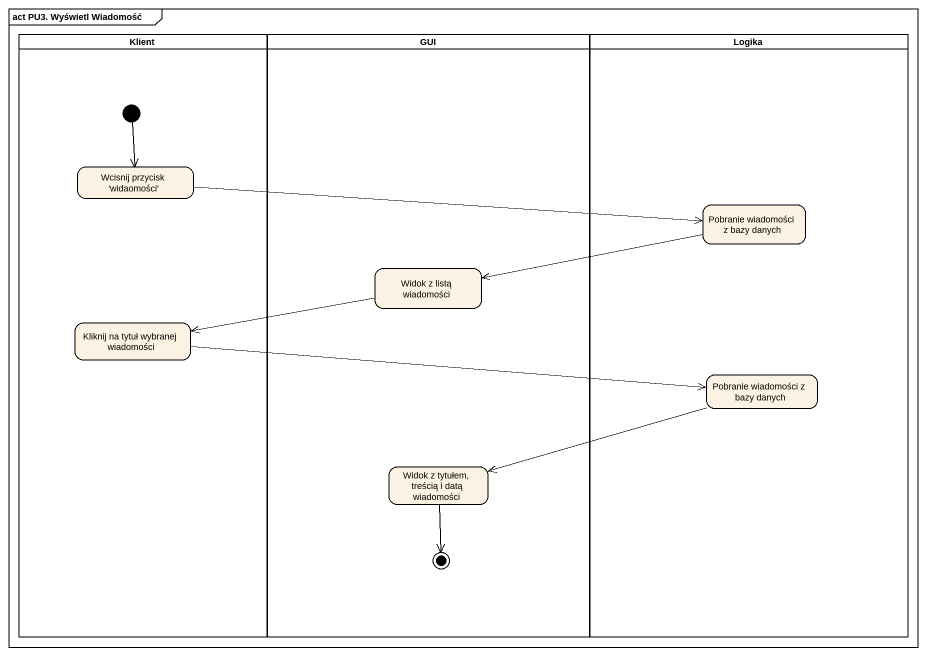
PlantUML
@startuml
mainframe act PU3. Wyświetl Wiadomość
hide empty description
state Klient <<partition>> {
  state "Wcisnij przycisk 'widaomości'" as Wcisnij_przycisk_widaomości
  state "Kliknij na tytuł wybranej wiadomości" as Kliknij_na_tytuł_wybranej
  [*] --> Wcisnij_przycisk_widaomości
}
state GUI <<partition>> {
  state "Widok z listą wiadomości" as Widok_z_listą_wiadomości
  state "Widok z tytułem, treścią i datą wiadomości" as Widok_z_tytułem_treścią_i
  Widok_z_tytułem_treścią_i --> [*]
}
state Logika <<partition>> {
  state "Pobranie wiadomości z bazy danych" as Pobranie_wiadomości_z_bazy
  state "Pobranie wiadomości z bazy danych" as Pobranie_wiadomości_z_bazy_2
}
Wcisnij_przycisk_widaomości -right-> Pobranie_wiadomości_z_bazy
Pobranie_wiadomości_z_bazy -left-> Widok_z_listą_wiadomości
Widok_z_listą_wiadomości -left-> Kliknij_na_tytuł_wybranej
Kliknij_na_tytuł_wybranej -right-> Pobranie_wiadomości_z_bazy_2
Pobranie_wiadomości_z_bazy_2 -left-> Widok_z_tytułem_treścią_i
@enduml
